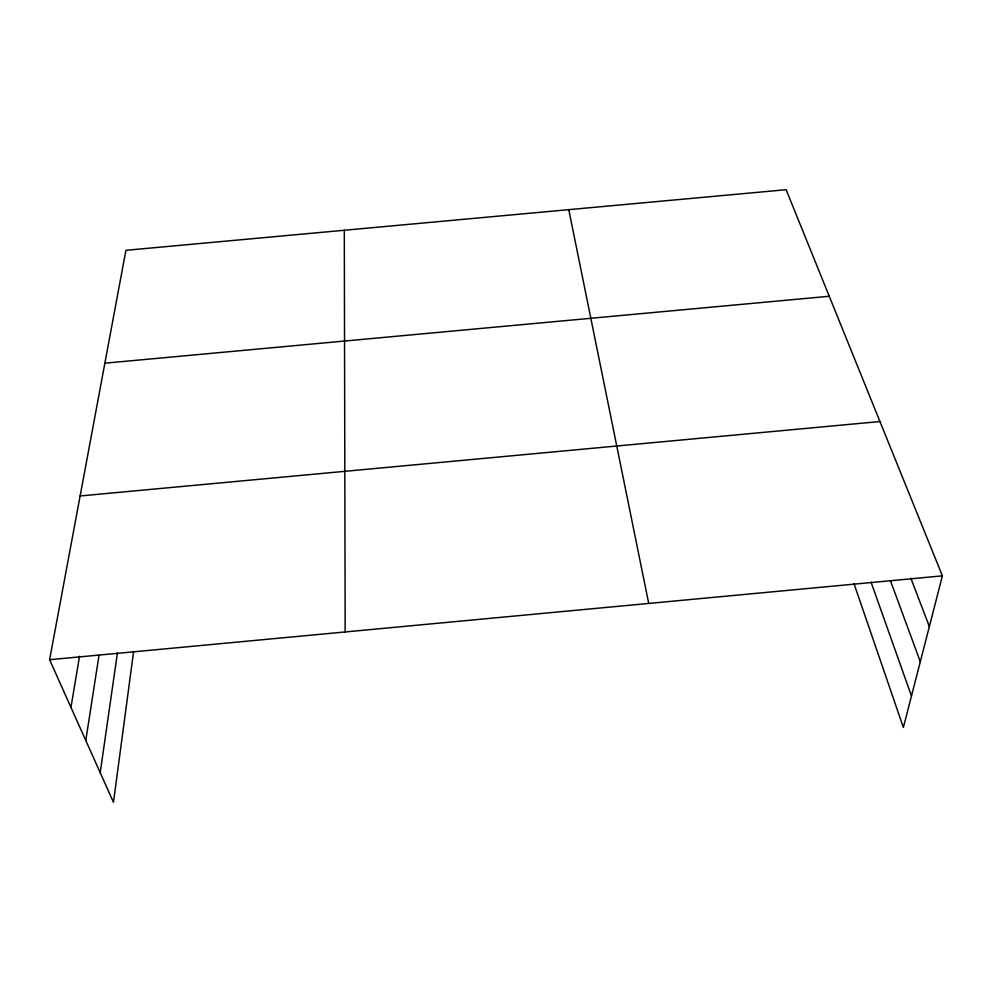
<?xml version="1.0" encoding="UTF-8"?>
<svg xmlns="http://www.w3.org/2000/svg" width="992" height="992" viewBox="0 0 992 992"><rect width="100%" height="100%" fill="white"/><g stroke="black" fill="none" stroke-linecap="round" stroke-linejoin="round"><path stroke-width="1.49" d="M133.61 651.471L113.472 802.292L49.6 659.717L125.91 250.306L786.135 189.708L942.4 575.856L903.377 727.471L854.05 583.792M100.204 772.706L117.428 652.959M85.783 740.478L99.014 655.278M70.953 707.395L79.534 656.233M80.129 495.963L879.941 421.526M49.6 659.717L942.4 575.856M104.879 363.184L829.25 296.261M910.83 578.15L929.355 626.535M890.531 580.928L920.303 661.714M871.063 582.168L911.474 695.987M568.776 209.659L648.718 603.446M344.298 230.268L345.166 631.954"/></g></svg>
